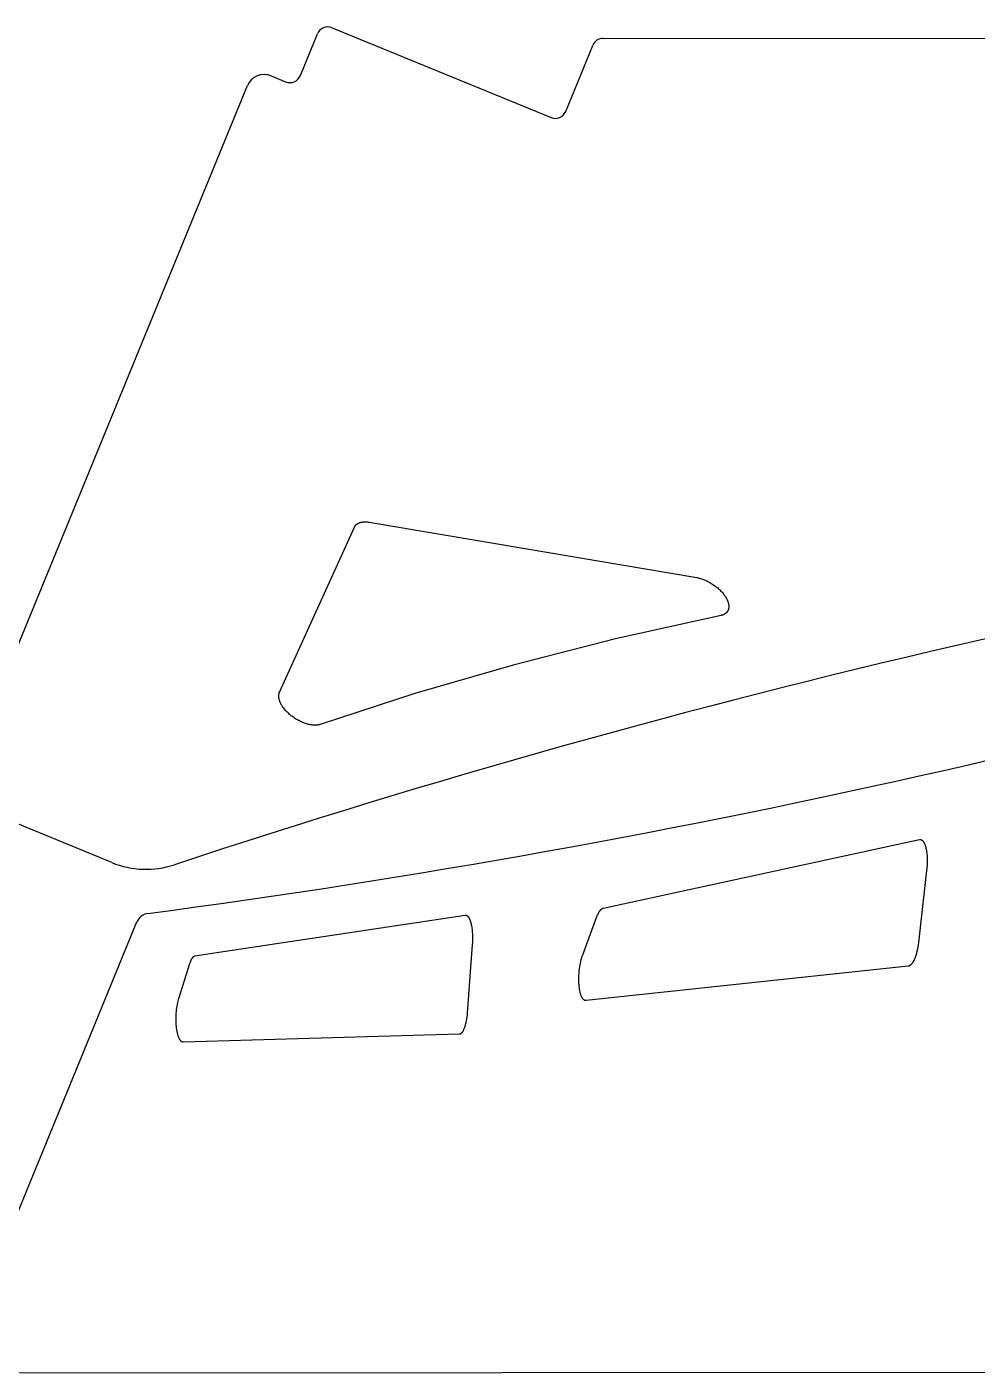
# Model space of a CAD drawing. Extents: x 2510 to 4280, y -392 to 783.
# Drawn here: x 3418 to 3840, y 185 to 783 of the extents above; entities that cross this region are included whole.
import ezdxf

# ---------------------------------------------------------------- set-up
doc = ezdxf.new("R2010")
doc.units = 0
doc.layers.add('DEFAULT', color=7, linetype='CONTINUOUS')

msp = doc.modelspace()

# ---------------------------------------------------------------- linework, layer by layer
at = {"layer": 'DEFAULT'}
for p, q in [((3539.67, 760.96), (3547.25, 779.46)), ((3553.78, 782.19), (3650.92, 742.35)), ((3674.08, 777.46), (4277.1, 777.88)), ((3657.45, 745.08), (3669.46, 774.36)), ((3526.67, 760.88), (3533.14, 758.23)), ((3389.49, 447.5), (3516.23, 756.52)), ((3564.58, 561.71), (3564.66, 561.78)), ((3564.66, 561.78), (3564.74, 561.84)), ((3564.74, 561.84), (3564.82, 561.9)), ((3564.82, 561.9), (3564.9, 561.96)), ((3564.9, 561.96), (3564.99, 562.02)), ((3564.99, 562.02), (3565.07, 562.08)), ((3565.07, 562.08), (3565.16, 562.13)), ((3565.16, 562.13), (3565.26, 562.18)), ((3565.26, 562.18), (3565.35, 562.23)), ((3565.35, 562.23), (3565.45, 562.28)), ((3565.45, 562.28), (3565.55, 562.33)), ((3565.55, 562.33), (3565.65, 562.37)), ((3565.65, 562.37), (3565.75, 562.42)), ((3565.75, 562.42), (3565.85, 562.46)), ((3565.85, 562.46), (3565.96, 562.5)), ((3565.96, 562.5), (3566.07, 562.54)), ((3566.07, 562.54), (3566.18, 562.57)), ((3566.18, 562.57), (3566.29, 562.61)), ((3566.29, 562.61), (3566.4, 562.64)), ((3566.4, 562.64), (3566.52, 562.67)), ((3566.52, 562.67), (3566.64, 562.7)), ((3566.64, 562.7), (3566.76, 562.72)), ((3566.76, 562.72), (3566.88, 562.75)), ((3566.88, 562.75), (3567, 562.77)), ((3567, 562.77), (3567.25, 562.81)), ((3567.25, 562.81), (3567.5, 562.84)), ((3567.5, 562.84), (3567.76, 562.86)), ((3567.76, 562.86), (3568.02, 562.87)), ((3568.02, 562.87), (3568.29, 562.88)), ((3568.29, 562.88), (3568.56, 562.88)), ((3568.56, 562.88), (3568.84, 562.87)), ((3568.84, 562.87), (3569.12, 562.85)), ((3569.12, 562.85), (3569.4, 562.83)), ((3569.4, 562.83), (3569.68, 562.8)), ((3569.68, 562.8), (3569.97, 562.76)), ((3569.97, 562.76), (3570.25, 562.71)), ((3570.25, 562.71), (3715.67, 538.08)), ((3530.42, 487.26), (3563.66, 560.49)), ((3563.66, 560.49), (3563.7, 560.58)), ((3563.7, 560.58), (3563.74, 560.66)), ((3563.74, 560.66), (3563.79, 560.75)), ((3563.79, 560.75), (3563.83, 560.83)), ((3563.83, 560.83), (3563.88, 560.91)), ((3563.88, 560.91), (3563.94, 560.99)), ((3563.94, 560.99), (3563.99, 561.07)), ((3563.99, 561.07), (3564.05, 561.14)), ((3564.05, 561.14), (3564.1, 561.22)), ((3564.1, 561.22), (3564.17, 561.3)), ((3564.17, 561.3), (3564.23, 561.37)), ((3564.23, 561.37), (3564.29, 561.44)), ((3564.29, 561.44), (3564.36, 561.51)), ((3564.36, 561.51), (3564.43, 561.58)), ((3564.43, 561.58), (3564.5, 561.65)), ((3564.5, 561.65), (3564.58, 561.71)), ((3715.67, 538.08), (3716.07, 538)), ((3716.07, 538), (3716.48, 537.91)), ((3716.48, 537.91), (3716.9, 537.81)), ((3716.9, 537.81), (3717.33, 537.69)), ((3717.33, 537.69), (3717.77, 537.56)), ((3717.77, 537.56), (3718.21, 537.41)), ((3718.21, 537.41), (3718.66, 537.24)), ((3718.66, 537.24), (3719.12, 537.06)), ((3719.12, 537.06), (3719.58, 536.87)), ((3719.58, 536.87), (3720.04, 536.66)), ((3720.04, 536.66), (3720.5, 536.43)), ((3720.5, 536.43), (3720.97, 536.19)), ((3720.97, 536.19), (3721.43, 535.94)), ((3721.43, 535.94), (3721.89, 535.67)), ((3721.89, 535.67), (3722.34, 535.39)), ((3722.34, 535.39), (3722.79, 535.1)), ((3722.79, 535.1), (3723.23, 534.8)), ((3723.23, 534.8), (3723.67, 534.49)), ((3723.67, 534.49), (3724.09, 534.17)), ((3724.09, 534.17), (3724.5, 533.84)), ((3724.5, 533.84), (3724.91, 533.51)), ((3724.91, 533.51), (3725.29, 533.17)), ((3725.29, 533.17), (3725.67, 532.82)), ((3725.67, 532.82), (3726.03, 532.47)), ((3726.03, 532.47), (3726.37, 532.12)), ((3726.37, 532.12), (3726.7, 531.77)), ((3726.7, 531.77), (3727.01, 531.41)), ((3727.01, 531.41), (3727.31, 531.06)), ((3727.31, 531.06), (3727.59, 530.71)), ((3727.59, 530.71), (3727.85, 530.36)), ((3727.85, 530.36), (3728.09, 530.01)), ((3728.09, 530.01), (3728.31, 529.67)), ((3728.31, 529.67), (3728.53, 529.33)), ((3728.53, 529.33), (3728.72, 528.98)), ((3728.72, 528.98), (3728.91, 528.64)), ((3728.91, 528.64), (3729, 528.46)), ((3729, 528.46), (3729.08, 528.28)), ((3729.08, 528.28), (3729.16, 528.11)), ((3729.16, 528.11), (3729.24, 527.93)), ((3729.24, 527.93), (3729.31, 527.76)), ((3729.31, 527.76), (3729.38, 527.58)), ((3729.38, 527.58), (3729.44, 527.4)), ((3729.44, 527.4), (3729.5, 527.23)), ((3729.5, 527.23), (3729.55, 527.05)), ((3729.55, 527.05), (3729.6, 526.88)), ((3729.6, 526.88), (3729.65, 526.7)), ((3729.65, 526.7), (3729.69, 526.53)), ((3729.69, 526.53), (3729.73, 526.35)), ((3729.73, 526.35), (3729.76, 526.18)), ((3729.76, 526.18), (3729.78, 526.01)), ((3729.78, 526.01), (3729.8, 525.84)), ((3726.39, 521.31), (3679.58, 510.86)), ((3726.54, 521.35), (3726.39, 521.31)), ((3726.69, 521.38), (3726.54, 521.35)), ((3726.84, 521.43), (3726.69, 521.38)), ((3726.99, 521.47), (3726.84, 521.43)), ((3727.14, 521.52), (3726.99, 521.47)), ((3727.28, 521.57), (3727.14, 521.52)), ((3727.42, 521.63), (3727.28, 521.57)), ((3727.56, 521.69), (3727.42, 521.63)), ((3727.7, 521.75), (3727.56, 521.69)), ((3727.83, 521.82), (3727.7, 521.75)), ((3727.96, 521.89), (3727.83, 521.82)), ((3728.08, 521.97), (3727.96, 521.89)), ((3728.15, 522.01), (3728.08, 521.97)), ((3728.21, 522.05), (3728.15, 522.01)), ((3728.27, 522.09), (3728.21, 522.05)), ((3728.33, 522.13), (3728.27, 522.09)), ((3728.38, 522.17), (3728.33, 522.13)), ((3728.44, 522.22), (3728.38, 522.17)), ((3728.5, 522.26), (3728.44, 522.22)), ((3728.55, 522.31), (3728.5, 522.26)), ((3728.61, 522.35), (3728.55, 522.31)), ((3728.66, 522.4), (3728.61, 522.35)), ((3728.71, 522.45), (3728.66, 522.4)), ((3728.76, 522.5), (3728.71, 522.45)), ((3728.81, 522.55), (3728.76, 522.5)), ((3728.86, 522.6), (3728.81, 522.55)), ((3728.91, 522.66), (3728.86, 522.6)), ((3728.96, 522.71), (3728.91, 522.66)), ((3729, 522.76), (3728.96, 522.71)), ((3729.05, 522.82), (3729, 522.76)), ((3729.09, 522.87), (3729.05, 522.82)), ((3729.13, 522.93), (3729.09, 522.87)), ((3729.18, 522.99), (3729.13, 522.93)), ((3729.22, 523.05), (3729.18, 522.99)), ((3729.25, 523.11), (3729.22, 523.05)), ((3729.29, 523.17), (3729.25, 523.11)), ((3729.33, 523.23), (3729.29, 523.17)), ((3729.36, 523.29), (3729.33, 523.23)), ((3729.4, 523.36), (3729.36, 523.29)), ((3729.43, 523.42), (3729.4, 523.36)), ((3729.46, 523.49), (3729.43, 523.42)), ((3729.49, 523.55), (3729.46, 523.49)), ((3729.52, 523.62), (3729.49, 523.55)), ((3729.55, 523.69), (3729.52, 523.62)), ((3729.58, 523.75), (3729.55, 523.69)), ((3729.6, 523.82), (3729.58, 523.75)), ((3729.63, 523.89), (3729.6, 523.82)), ((3729.65, 523.96), (3729.63, 523.89)), ((3729.67, 524.03), (3729.65, 523.96)), ((3729.69, 524.11), (3729.67, 524.03)), ((3729.71, 524.18), (3729.69, 524.11)), ((3729.73, 524.25), (3729.71, 524.18)), ((3729.74, 524.33), (3729.73, 524.25)), ((3729.76, 524.4), (3729.74, 524.33)), ((3729.77, 524.48), (3729.76, 524.4)), ((3729.79, 524.55), (3729.77, 524.48)), ((3729.8, 524.63), (3729.79, 524.55)), ((3729.8, 525.84), (3729.82, 525.68)), ((3729.81, 524.71), (3729.8, 524.63)), ((3729.82, 524.86), (3729.81, 524.78)), ((3729.81, 524.78), (3729.81, 524.71)), ((3729.82, 525.68), (3729.83, 525.51)), ((3729.83, 525.02), (3729.82, 524.86)), ((3729.83, 525.51), (3729.84, 525.34)), ((3729.84, 525.18), (3729.83, 525.02)), ((3729.84, 525.34), (3729.84, 525.18)), ((3679.58, 510.86), (3634.19, 499.28)), ((3634.19, 499.28), (3590.42, 486.61)), ((3530.07, 485.67), (3530.08, 485.82)), ((3530.07, 485.52), (3530.07, 485.67)), ((3530.07, 485.37), (3530.07, 485.52)), ((3530.08, 485.21), (3530.07, 485.37)), ((3530.08, 485.82), (3530.09, 485.96)), ((3530.09, 485.05), (3530.08, 485.21)), ((3530.09, 485.96), (3530.1, 486.11)), ((3530.11, 484.89), (3530.09, 485.05)), ((3530.1, 486.11), (3530.12, 486.25)), ((3530.13, 484.73), (3530.11, 484.89)), ((3530.12, 486.25), (3530.14, 486.38)), ((3530.16, 484.57), (3530.13, 484.73)), ((3530.14, 486.38), (3530.17, 486.52)), ((3530.19, 484.4), (3530.16, 484.57)), ((3530.17, 486.52), (3530.2, 486.65)), ((3530.22, 484.23), (3530.19, 484.4)), ((3530.2, 486.65), (3530.24, 486.78)), ((3530.27, 484.06), (3530.22, 484.23)), ((3530.24, 486.78), (3530.28, 486.9)), ((3530.31, 483.89), (3530.27, 484.06)), ((3530.28, 486.9), (3530.32, 487.02)), ((3530.32, 487.02), (3530.34, 487.08)), ((3530.34, 487.08), (3530.37, 487.14)), ((3530.37, 487.14), (3530.39, 487.2)), ((3530.39, 487.2), (3530.42, 487.26)), ((3590.42, 486.61), (3548.46, 472.92)), ((3530.36, 483.72), (3530.31, 483.89)), ((3530.42, 483.54), (3530.36, 483.72)), ((3530.48, 483.36), (3530.42, 483.54)), ((3530.54, 483.19), (3530.48, 483.36)), ((3530.61, 483.01), (3530.54, 483.19)), ((3530.69, 482.83), (3530.61, 483.01)), ((3530.77, 482.64), (3530.69, 482.83)), ((3530.85, 482.46), (3530.77, 482.64)), ((3530.94, 482.28), (3530.85, 482.46)), ((3531.03, 482.1), (3530.94, 482.28)), ((3531.13, 481.91), (3531.03, 482.1)), ((3531.34, 481.54), (3531.13, 481.91)), ((3531.56, 481.18), (3531.34, 481.54)), ((3531.8, 480.81), (3531.56, 481.18)), ((3532.06, 480.44), (3531.8, 480.81)), ((3532.33, 480.08), (3532.06, 480.44)), ((3532.62, 479.72), (3532.33, 480.08)), ((3532.91, 479.37), (3532.62, 479.72)), ((3533.22, 479.02), (3532.91, 479.37)), ((3533.54, 478.68), (3533.22, 479.02)), ((3533.87, 478.34), (3533.54, 478.68)), ((3534.2, 478.02), (3533.87, 478.34)), ((3534.55, 477.7), (3534.2, 478.02)), ((3534.9, 477.39), (3534.55, 477.7)), ((3535.25, 477.09), (3534.9, 477.39)), ((3535.61, 476.8), (3535.25, 477.09)), ((3535.97, 476.51), (3535.61, 476.8)), ((3536.35, 476.23), (3535.97, 476.51)), ((3536.74, 475.96), (3536.35, 476.23)), ((3537.13, 475.69), (3536.74, 475.96)), ((3537.54, 475.42), (3537.13, 475.69)), ((3537.96, 475.16), (3537.54, 475.42)), ((3538.39, 474.91), (3537.96, 475.16)), ((3538.82, 474.67), (3538.39, 474.91)), ((3539.26, 474.44), (3538.82, 474.67)), ((3539.7, 474.22), (3539.26, 474.44)), ((3540.15, 474.01), (3539.7, 474.22)), ((3540.61, 473.81), (3540.15, 474.01)), ((3541.06, 473.63), (3540.61, 473.81)), ((3541.51, 473.46), (3541.06, 473.63)), ((3541.97, 473.3), (3541.51, 473.46)), ((3542.42, 473.16), (3541.97, 473.3)), ((3542.87, 473.03), (3542.42, 473.16)), ((3543.31, 472.91), (3542.87, 473.03)), ((3543.75, 472.82), (3543.31, 472.91)), ((3544.18, 472.73), (3543.75, 472.82)), ((3544.6, 472.67), (3544.18, 472.73)), ((3545.02, 472.62), (3544.6, 472.67)), ((3545.22, 472.6), (3545.02, 472.62)), ((3545.42, 472.58), (3545.22, 472.6)), ((3545.62, 472.57), (3545.42, 472.58)), ((3545.81, 472.56), (3545.62, 472.57)), ((3546, 472.56), (3545.81, 472.56)), ((3546.19, 472.56), (3546, 472.56)), ((3546.38, 472.56), (3546.19, 472.56)), ((3546.56, 472.57), (3546.38, 472.56)), ((3546.74, 472.58), (3546.56, 472.57)), ((3546.91, 472.59), (3546.74, 472.58)), ((3547.08, 472.61), (3546.91, 472.59)), ((3547.25, 472.63), (3547.08, 472.61)), ((3547.42, 472.66), (3547.25, 472.63)), ((3547.58, 472.68), (3547.42, 472.66)), ((3547.73, 472.72), (3547.58, 472.68)), ((3547.89, 472.75), (3547.73, 472.72)), ((3548.04, 472.79), (3547.89, 472.75)), ((3548.18, 472.83), (3548.04, 472.79)), ((3548.33, 472.87), (3548.18, 472.83)), ((3548.46, 472.92), (3548.33, 472.87)), ((3455.99, 411.58), (3393.86, 437.06)), ((3682.96, 393.28), (3814.49, 421.79)), ((3814.49, 421.79), (3814.51, 421.8)), ((3814.51, 421.8), (3814.54, 421.8)), ((3814.54, 421.8), (3814.57, 421.81)), ((3814.57, 421.81), (3814.59, 421.81)), ((3814.59, 421.81), (3814.62, 421.81)), ((3814.62, 421.81), (3814.65, 421.82)), ((3814.65, 421.82), (3814.67, 421.82)), ((3814.67, 421.82), (3814.7, 421.82)), ((3814.7, 421.82), (3814.72, 421.82)), ((3814.72, 421.82), (3814.75, 421.82)), ((3814.75, 421.82), (3814.78, 421.82)), ((3814.78, 421.82), (3814.8, 421.82)), ((3814.8, 421.82), (3814.83, 421.82)), ((3814.83, 421.82), (3814.86, 421.82)), ((3814.86, 421.82), (3814.88, 421.82)), ((3814.88, 421.82), (3814.91, 421.81)), ((3814.91, 421.81), (3814.94, 421.81)), ((3814.94, 421.81), (3814.96, 421.81)), ((3814.96, 421.81), (3814.99, 421.8)), ((3814.99, 421.8), (3815.02, 421.8)), ((3815.02, 421.8), (3815.04, 421.79)), ((3815.04, 421.79), (3815.07, 421.78)), ((3815.07, 421.78), (3815.1, 421.78)), ((3815.1, 421.78), (3815.12, 421.77)), ((3815.12, 421.77), (3815.15, 421.76)), ((3815.15, 421.76), (3815.17, 421.75)), ((3815.17, 421.75), (3815.2, 421.74)), ((3815.2, 421.74), (3815.23, 421.73)), ((3815.23, 421.73), (3815.25, 421.72)), ((3815.25, 421.72), (3815.28, 421.71)), ((3815.28, 421.71), (3815.31, 421.7)), ((3815.31, 421.7), (3815.33, 421.69)), ((3815.33, 421.69), (3815.36, 421.68)), ((3815.36, 421.68), (3815.38, 421.66)), ((3815.38, 421.66), (3815.41, 421.65)), ((3815.41, 421.65), (3815.44, 421.63)), ((3815.44, 421.63), (3815.46, 421.62)), ((3815.46, 421.62), (3815.49, 421.6)), ((3815.49, 421.6), (3815.54, 421.57)), ((3815.54, 421.57), (3815.59, 421.54)), ((3815.59, 421.54), (3815.64, 421.5)), ((3815.64, 421.5), (3815.69, 421.46)), ((3815.69, 421.46), (3815.74, 421.41)), ((3815.74, 421.41), (3815.79, 421.37)), ((3815.79, 421.37), (3815.84, 421.32)), ((3815.84, 421.32), (3815.89, 421.27)), ((3815.89, 421.27), (3815.94, 421.22)), ((3815.94, 421.22), (3815.99, 421.17)), ((3815.99, 421.17), (3816.03, 421.11)), ((3816.03, 421.11), (3816.08, 421.05)), ((3816.08, 421.05), (3816.13, 420.99)), ((3816.13, 420.99), (3816.17, 420.93)), ((3816.17, 420.93), (3816.22, 420.86)), ((3816.22, 420.86), (3816.27, 420.79)), ((3816.27, 420.79), (3816.31, 420.72)), ((3816.31, 420.72), (3816.36, 420.65)), ((3816.36, 420.65), (3816.4, 420.58)), ((3816.4, 420.58), (3816.49, 420.42)), ((3816.49, 420.42), (3816.57, 420.26)), ((3816.57, 420.26), (3816.65, 420.09)), ((3816.65, 420.09), (3816.73, 419.91)), ((3816.73, 419.91), (3816.81, 419.73)), ((3816.81, 419.73), (3816.89, 419.53)), ((3816.89, 419.53), (3816.96, 419.33)), ((3816.96, 419.33), (3817.03, 419.13)), ((3817.03, 419.13), (3817.1, 418.91)), ((3817.1, 418.91), (3817.16, 418.7)), ((3817.16, 418.7), (3817.22, 418.47)), ((3817.22, 418.47), (3817.34, 418.01)), ((3817.34, 418.01), (3817.44, 417.52)), ((3817.44, 417.52), (3817.54, 417.01)), ((3817.54, 417.01), (3817.63, 416.46)), ((3817.63, 416.46), (3817.7, 415.89)), ((3817.7, 415.89), (3817.77, 415.3)), ((3817.77, 415.3), (3817.82, 414.69)), ((3817.82, 414.69), (3817.86, 414.07)), ((3817.86, 414.07), (3817.88, 413.42)), ((3817.88, 413.42), (3817.9, 412.77)), ((3817.9, 412.77), (3817.9, 412.1)), ((3817.66, 408.12), (3813.99, 376.06)), ((3817.73, 408.77), (3817.66, 408.12)), ((3817.79, 409.43), (3817.73, 408.77)), ((3817.83, 410.1), (3817.79, 409.43)), ((3817.87, 410.77), (3817.83, 410.1)), ((3817.89, 411.44), (3817.87, 410.77)), ((3817.9, 412.1), (3817.89, 411.44)), ((3471.89, 388.97), (3482.19, 390.36)), ((3671.62, 388.35), (3671.79, 388.71)), ((3671.79, 388.71), (3671.95, 389.06)), ((3671.95, 389.06), (3672.04, 389.22)), ((3672.04, 389.22), (3672.13, 389.38)), ((3672.13, 389.38), (3672.22, 389.54)), ((3672.22, 389.54), (3672.3, 389.69)), ((3672.3, 389.69), (3672.39, 389.83)), ((3672.39, 389.83), (3672.49, 389.97)), ((3672.49, 389.97), (3672.58, 390.1)), ((3672.58, 390.1), (3672.67, 390.22)), ((3672.67, 390.22), (3672.76, 390.34)), ((3672.76, 390.34), (3672.85, 390.46)), ((3672.85, 390.46), (3672.95, 390.56)), ((3672.95, 390.56), (3673.04, 390.67)), ((3673.04, 390.67), (3673.09, 390.71)), ((3673.09, 390.71), (3673.13, 390.76)), ((3673.13, 390.76), (3673.18, 390.8)), ((3673.18, 390.8), (3673.23, 390.85)), ((3673.23, 390.85), (3673.27, 390.89)), ((3673.27, 390.89), (3673.32, 390.93)), ((3673.32, 390.93), (3673.37, 390.97)), ((3673.37, 390.97), (3673.41, 391)), ((3673.41, 391), (3673.46, 391.04)), ((3673.46, 391.04), (3673.51, 391.07)), ((3673.51, 391.07), (3673.55, 391.1)), ((3673.55, 391.1), (3673.6, 391.13)), ((3673.6, 391.13), (3673.65, 391.16)), ((3673.65, 391.16), (3673.69, 391.19)), ((3673.69, 391.19), (3673.74, 391.21)), ((3673.74, 391.21), (3673.79, 391.24)), ((3673.79, 391.24), (3673.83, 391.26)), ((3673.83, 391.26), (3673.88, 391.28)), ((3673.88, 391.28), (3673.92, 391.3)), ((3673.92, 391.3), (3673.97, 391.32)), ((3673.97, 391.32), (3674.01, 391.33)), ((3674.01, 391.33), (3674.06, 391.35)), ((3674.06, 391.35), (3674.11, 391.36)), ((3674.11, 391.36), (3674.15, 391.37)), ((3674.15, 391.37), (3682.96, 393.28)), ((3386.68, 189.1), (3467.15, 385.3)), ((3500.54, 371.36), (3612.88, 388.24)), ((3612.88, 388.24), (3612.9, 388.24)), ((3612.9, 388.24), (3612.92, 388.25)), ((3612.92, 388.25), (3612.94, 388.25)), ((3612.94, 388.25), (3612.97, 388.25)), ((3612.97, 388.25), (3612.99, 388.25)), ((3612.99, 388.25), (3613.01, 388.25)), ((3613.01, 388.25), (3613.04, 388.25)), ((3613.04, 388.25), (3613.06, 388.25)), ((3613.06, 388.25), (3613.08, 388.25)), ((3613.08, 388.25), (3613.1, 388.25)), ((3613.1, 388.25), (3613.13, 388.25)), ((3613.13, 388.25), (3613.15, 388.24)), ((3613.15, 388.24), (3613.17, 388.24)), ((3613.17, 388.24), (3613.2, 388.24)), ((3613.2, 388.24), (3613.22, 388.23)), ((3613.22, 388.23), (3613.24, 388.23)), ((3613.24, 388.23), (3613.26, 388.22)), ((3613.26, 388.22), (3613.29, 388.22)), ((3613.29, 388.22), (3613.31, 388.21)), ((3613.31, 388.21), (3613.33, 388.2)), ((3613.33, 388.2), (3613.36, 388.2)), ((3613.36, 388.2), (3613.38, 388.19)), ((3613.38, 388.19), (3613.4, 388.18)), ((3613.4, 388.18), (3613.42, 388.17)), ((3613.42, 388.17), (3613.45, 388.16)), ((3613.45, 388.16), (3613.47, 388.15)), ((3613.47, 388.15), (3613.49, 388.14)), ((3613.49, 388.14), (3613.52, 388.13)), ((3613.52, 388.13), (3613.54, 388.12)), ((3613.54, 388.12), (3613.56, 388.1)), ((3613.56, 388.1), (3613.58, 388.09)), ((3613.58, 388.09), (3613.61, 388.08)), ((3613.61, 388.08), (3613.63, 388.06)), ((3613.63, 388.06), (3613.65, 388.05)), ((3613.65, 388.05), (3613.7, 388.02)), ((3613.7, 388.02), (3613.74, 387.98)), ((3613.74, 387.98), (3613.79, 387.95)), ((3613.79, 387.95), (3613.83, 387.91)), ((3613.83, 387.91), (3613.88, 387.87)), ((3613.88, 387.87), (3613.92, 387.83)), ((3613.92, 387.83), (3613.97, 387.79)), ((3613.97, 387.79), (3614.01, 387.74)), ((3614.01, 387.74), (3614.05, 387.69)), ((3614.05, 387.69), (3614.1, 387.64)), ((3614.1, 387.64), (3614.14, 387.59)), ((3614.14, 387.59), (3614.18, 387.53)), ((3614.18, 387.53), (3614.23, 387.47)), ((3614.23, 387.47), (3614.27, 387.42)), ((3614.27, 387.42), (3614.31, 387.35)), ((3614.31, 387.35), (3614.35, 387.29)), ((3614.35, 387.29), (3614.39, 387.22)), ((3614.39, 387.22), (3614.48, 387.09)), ((3614.48, 387.09), (3614.56, 386.94)), ((3614.56, 386.94), (3614.64, 386.79)), ((3614.64, 386.79), (3614.71, 386.63)), ((3614.71, 386.63), (3614.79, 386.46)), ((3614.79, 386.46), (3614.86, 386.28)), ((3614.86, 386.28), (3614.93, 386.1)), ((3614.93, 386.1), (3615, 385.91)), ((3615, 385.91), (3615.07, 385.72)), ((3615.07, 385.72), (3615.14, 385.52)), ((3615.14, 385.52), (3615.2, 385.31)), ((3615.2, 385.31), (3615.32, 384.88)), ((3615.32, 384.88), (3615.44, 384.43)), ((3615.44, 384.43), (3615.54, 383.96)), ((3615.54, 383.96), (3615.64, 383.47)), ((3615.64, 383.47), (3615.73, 382.94)), ((3615.73, 382.94), (3615.81, 382.4)), ((3664.99, 370.67), (3671.31, 387.58)), ((3671.31, 387.58), (3671.46, 387.97)), ((3671.46, 387.97), (3671.62, 388.35)), ((3615.81, 382.4), (3615.88, 381.84)), ((3615.88, 381.84), (3615.94, 381.25)), ((3615.94, 381.25), (3615.99, 380.65)), ((3615.99, 380.65), (3616.03, 380.04)), ((3616.03, 380.04), (3616.06, 379.42)), ((3616.06, 379.42), (3616.08, 378.79)), ((3616.09, 377.52), (3616.06, 376.26)), ((3616.08, 378.79), (3616.09, 377.52)), ((3493.02, 370.22), (3500.54, 371.36)), ((3615.99, 375.03), (3613.73, 344.92)), ((3616.06, 376.26), (3615.99, 375.03)), ((3664.88, 370.36), (3664.99, 370.67)), ((3812.95, 370.77), (3812.81, 370.33)), ((3813.08, 371.23), (3812.95, 370.77)), ((3813.2, 371.69), (3813.08, 371.23)), ((3813.31, 372.16), (3813.2, 371.69)), ((3813.53, 373.12), (3813.31, 372.16)), ((3813.71, 374.1), (3813.53, 373.12)), ((3813.86, 375.08), (3813.71, 374.1)), ((3813.99, 376.06), (3813.86, 375.08)), ((3485.72, 351.31), (3490.68, 366.85)), ((3490.68, 366.85), (3490.8, 367.21)), ((3490.8, 367.21), (3490.93, 367.56)), ((3490.93, 367.56), (3491.06, 367.89)), ((3491.06, 367.89), (3491.19, 368.2)), ((3491.19, 368.2), (3491.26, 368.35)), ((3491.26, 368.35), (3491.33, 368.5)), ((3491.33, 368.5), (3491.4, 368.64)), ((3491.4, 368.64), (3491.48, 368.77)), ((3491.48, 368.77), (3491.55, 368.9)), ((3491.55, 368.9), (3491.62, 369.02)), ((3491.62, 369.02), (3491.7, 369.14)), ((3491.7, 369.14), (3491.77, 369.25)), ((3491.77, 369.25), (3491.85, 369.36)), ((3491.85, 369.36), (3491.93, 369.46)), ((3491.93, 369.46), (3492, 369.56)), ((3492, 369.56), (3492.04, 369.6)), ((3492.04, 369.6), (3492.08, 369.64)), ((3492.08, 369.64), (3492.12, 369.69)), ((3492.12, 369.69), (3492.16, 369.73)), ((3492.16, 369.73), (3492.2, 369.77)), ((3492.2, 369.77), (3492.24, 369.8)), ((3492.24, 369.8), (3492.27, 369.84)), ((3492.27, 369.84), (3492.31, 369.87)), ((3492.31, 369.87), (3492.35, 369.91)), ((3492.35, 369.91), (3492.39, 369.94)), ((3492.39, 369.94), (3492.43, 369.97)), ((3492.43, 369.97), (3492.47, 369.99)), ((3492.47, 369.99), (3492.51, 370.02)), ((3492.51, 370.02), (3492.55, 370.05)), ((3492.55, 370.05), (3492.59, 370.07)), ((3492.59, 370.07), (3492.63, 370.09)), ((3492.63, 370.09), (3492.67, 370.11)), ((3492.67, 370.11), (3492.71, 370.13)), ((3492.71, 370.13), (3492.74, 370.15)), ((3492.74, 370.15), (3492.78, 370.16)), ((3492.78, 370.16), (3492.82, 370.18)), ((3492.82, 370.18), (3492.84, 370.18)), ((3492.84, 370.18), (3492.86, 370.19)), ((3492.86, 370.19), (3492.88, 370.19)), ((3492.88, 370.19), (3492.9, 370.2)), ((3492.9, 370.2), (3492.92, 370.21)), ((3492.92, 370.21), (3492.94, 370.21)), ((3492.94, 370.21), (3492.96, 370.21)), ((3492.96, 370.21), (3492.98, 370.22)), ((3492.98, 370.22), (3493, 370.22)), ((3493, 370.22), (3493.02, 370.22)), ((3663.54, 364.37), (3663.67, 365.27)), ((3663.67, 365.27), (3663.81, 366.15)), ((3663.81, 366.15), (3663.97, 367)), ((3663.97, 367), (3664.15, 367.82)), ((3664.15, 367.82), (3664.34, 368.6)), ((3664.34, 368.6), (3664.55, 369.34)), ((3664.55, 369.34), (3664.77, 370.03)), ((3664.77, 370.03), (3664.88, 370.36)), ((3809.51, 365.59), (3666.53, 350.33)), ((3809.55, 365.6), (3809.51, 365.59)), ((3809.59, 365.6), (3809.55, 365.6)), ((3809.63, 365.61), (3809.59, 365.6)), ((3809.67, 365.62), (3809.63, 365.61)), ((3809.71, 365.63), (3809.67, 365.62)), ((3809.75, 365.64), (3809.71, 365.63)), ((3809.79, 365.65), (3809.75, 365.64)), ((3809.83, 365.67), (3809.79, 365.65)), ((3809.87, 365.68), (3809.83, 365.67)), ((3809.92, 365.7), (3809.87, 365.68)), ((3809.96, 365.72), (3809.92, 365.7)), ((3810, 365.73), (3809.96, 365.72)), ((3810.04, 365.76), (3810, 365.73)), ((3810.08, 365.78), (3810.04, 365.76)), ((3810.12, 365.8), (3810.08, 365.78)), ((3810.17, 365.83), (3810.12, 365.8)), ((3810.21, 365.85), (3810.17, 365.83)), ((3810.25, 365.88), (3810.21, 365.85)), ((3810.3, 365.91), (3810.25, 365.88)), ((3810.34, 365.94), (3810.3, 365.91)), ((3810.38, 365.97), (3810.34, 365.94)), ((3810.42, 366), (3810.38, 365.97)), ((3810.47, 366.04), (3810.42, 366)), ((3810.51, 366.08), (3810.47, 366.04)), ((3810.55, 366.11), (3810.51, 366.08)), ((3810.6, 366.15), (3810.55, 366.11)), ((3810.68, 366.24), (3810.6, 366.15)), ((3810.77, 366.32), (3810.68, 366.24)), ((3810.86, 366.42), (3810.77, 366.32)), ((3810.95, 366.52), (3810.86, 366.42)), ((3811.03, 366.63), (3810.95, 366.52)), ((3811.12, 366.74), (3811.03, 366.63)), ((3811.21, 366.86), (3811.12, 366.74)), ((3811.29, 366.98), (3811.21, 366.86)), ((3811.38, 367.11), (3811.29, 366.98)), ((3811.47, 367.25), (3811.38, 367.11)), ((3811.55, 367.39), (3811.47, 367.25)), ((3811.64, 367.54), (3811.55, 367.39)), ((3811.72, 367.69), (3811.64, 367.54)), ((3811.89, 368.01), (3811.72, 367.69)), ((3812.05, 368.35), (3811.89, 368.01)), ((3812.21, 368.71), (3812.05, 368.35)), ((3812.37, 369.09), (3812.21, 368.71)), ((3812.52, 369.49), (3812.37, 369.09)), ((3812.67, 369.9), (3812.52, 369.49)), ((3812.81, 370.33), (3812.67, 369.9)), ((3663.26, 359.86), (3663.27, 360.74)), ((3663.27, 359.01), (3663.26, 359.86)), ((3663.27, 360.74), (3663.31, 361.64)), ((3663.3, 358.19), (3663.27, 359.01)), ((3663.31, 361.64), (3663.36, 362.55)), ((3663.36, 362.55), (3663.44, 363.46)), ((3663.44, 363.46), (3663.54, 364.37)), ((3663.35, 357.41), (3663.3, 358.19)), ((3663.41, 356.65), (3663.35, 357.41)), ((3663.5, 355.9), (3663.41, 356.65)), ((3663.61, 355.18), (3663.5, 355.9)), ((3663.68, 354.83), (3663.61, 355.18)), ((3663.74, 354.49), (3663.68, 354.83)), ((3663.82, 354.15), (3663.74, 354.49)), ((3663.9, 353.83), (3663.82, 354.15)), ((3663.98, 353.51), (3663.9, 353.83)), ((3664.07, 353.21), (3663.98, 353.51)), ((3664.16, 352.92), (3664.07, 353.21)), ((3664.26, 352.64), (3664.16, 352.92)), ((3664.36, 352.38), (3664.26, 352.64)), ((3484.73, 346.29), (3484.83, 347.11)), ((3484.83, 347.11), (3484.94, 347.91)), ((3484.94, 347.91), (3485.07, 348.67)), ((3485.07, 348.67), (3485.22, 349.4)), ((3485.22, 349.4), (3485.38, 350.08)), ((3485.38, 350.08), (3485.54, 350.72)), ((3485.54, 350.72), (3485.63, 351.02)), ((3485.63, 351.02), (3485.72, 351.31)), ((3664.41, 352.26), (3664.36, 352.38)), ((3664.47, 352.13), (3664.41, 352.26)), ((3664.52, 352.01), (3664.47, 352.13)), ((3664.58, 351.9), (3664.52, 352.01)), ((3664.64, 351.79), (3664.58, 351.9)), ((3664.69, 351.68), (3664.64, 351.79)), ((3664.75, 351.58), (3664.69, 351.68)), ((3664.81, 351.48), (3664.75, 351.58)), ((3664.87, 351.38), (3664.81, 351.48)), ((3664.93, 351.29), (3664.87, 351.38)), ((3664.99, 351.2), (3664.93, 351.29)), ((3665.06, 351.12), (3664.99, 351.2)), ((3665.12, 351.04), (3665.06, 351.12)), ((3665.18, 350.96), (3665.12, 351.04)), ((3665.25, 350.89), (3665.18, 350.96)), ((3665.28, 350.86), (3665.25, 350.89)), ((3665.31, 350.83), (3665.28, 350.86)), ((3665.35, 350.79), (3665.31, 350.83)), ((3665.38, 350.76), (3665.35, 350.79)), ((3665.41, 350.73), (3665.38, 350.76)), ((3665.44, 350.71), (3665.41, 350.73)), ((3665.48, 350.68), (3665.44, 350.71)), ((3665.51, 350.65), (3665.48, 350.68)), ((3665.54, 350.63), (3665.51, 350.65)), ((3665.58, 350.6), (3665.54, 350.63)), ((3665.61, 350.58), (3665.58, 350.6)), ((3665.64, 350.56), (3665.61, 350.58)), ((3665.68, 350.53), (3665.64, 350.56)), ((3665.71, 350.51), (3665.68, 350.53)), ((3665.75, 350.49), (3665.71, 350.51)), ((3665.78, 350.48), (3665.75, 350.49)), ((3665.81, 350.46), (3665.78, 350.48)), ((3665.85, 350.44), (3665.81, 350.46)), ((3665.88, 350.43), (3665.85, 350.44)), ((3665.92, 350.41), (3665.88, 350.43)), ((3665.95, 350.4), (3665.92, 350.41)), ((3665.98, 350.39), (3665.95, 350.4)), ((3666.02, 350.38), (3665.98, 350.39)), ((3666.05, 350.37), (3666.02, 350.38)), ((3666.09, 350.36), (3666.05, 350.37)), ((3666.12, 350.35), (3666.09, 350.36)), ((3666.16, 350.34), (3666.12, 350.35)), ((3666.19, 350.34), (3666.16, 350.34)), ((3666.22, 350.33), (3666.19, 350.34)), ((3666.26, 350.33), (3666.22, 350.33)), ((3666.29, 350.32), (3666.26, 350.33)), ((3666.33, 350.32), (3666.29, 350.32)), ((3666.36, 350.32), (3666.33, 350.32)), ((3666.4, 350.32), (3666.36, 350.32)), ((3666.43, 350.32), (3666.4, 350.32)), ((3666.46, 350.32), (3666.43, 350.32)), ((3666.5, 350.32), (3666.46, 350.32)), ((3666.53, 350.33), (3666.5, 350.32)), ((3484.52, 342.88), (3484.54, 343.73)), ((3484.52, 342.03), (3484.52, 342.88)), ((3484.53, 341.2), (3484.52, 342.03)), ((3484.56, 340.39), (3484.53, 341.2)), ((3484.54, 343.73), (3484.59, 344.59)), ((3484.59, 344.59), (3484.65, 345.45)), ((3484.65, 345.45), (3484.73, 346.29)), ((3613.26, 341.28), (3613.08, 340.41)), ((3613.41, 342.17), (3613.26, 341.28)), ((3613.54, 343.09), (3613.41, 342.17)), ((3613.65, 344.01), (3613.54, 343.09)), ((3613.73, 344.92), (3613.65, 344.01)), ((3484.61, 339.61), (3484.56, 340.39)), ((3484.67, 338.86), (3484.61, 339.61)), ((3484.75, 338.14), (3484.67, 338.86)), ((3484.85, 337.42), (3484.75, 338.14)), ((3484.97, 336.73), (3484.85, 337.42)), ((3485.1, 336.06), (3484.97, 336.73)), ((3485.17, 335.74), (3485.1, 336.06)), ((3485.25, 335.42), (3485.17, 335.74)), ((3485.33, 335.12), (3485.25, 335.42)), ((3485.41, 334.83), (3485.33, 335.12)), ((3485.5, 334.54), (3485.41, 334.83)), ((3610.17, 335.34), (3487.61, 331.9)), ((3610.2, 335.34), (3610.17, 335.34)), ((3610.24, 335.34), (3610.2, 335.34)), ((3610.27, 335.35), (3610.24, 335.34)), ((3610.31, 335.35), (3610.27, 335.35)), ((3610.34, 335.36), (3610.31, 335.35)), ((3610.37, 335.37), (3610.34, 335.36)), ((3610.41, 335.38), (3610.37, 335.37)), ((3610.44, 335.39), (3610.41, 335.38)), ((3610.48, 335.4), (3610.44, 335.39)), ((3610.52, 335.41), (3610.48, 335.4)), ((3610.55, 335.42), (3610.52, 335.41)), ((3610.59, 335.44), (3610.55, 335.42)), ((3610.62, 335.46), (3610.59, 335.44)), ((3610.66, 335.47), (3610.62, 335.46)), ((3610.69, 335.49), (3610.66, 335.47)), ((3610.73, 335.51), (3610.69, 335.49)), ((3610.76, 335.53), (3610.73, 335.51)), ((3610.8, 335.56), (3610.76, 335.53)), ((3610.84, 335.58), (3610.8, 335.56)), ((3610.87, 335.61), (3610.84, 335.58)), ((3610.91, 335.63), (3610.87, 335.61)), ((3610.94, 335.66), (3610.91, 335.63)), ((3610.98, 335.69), (3610.94, 335.66)), ((3611.02, 335.72), (3610.98, 335.69)), ((3611.05, 335.76), (3611.02, 335.72)), ((3611.09, 335.79), (3611.05, 335.76)), ((3611.13, 335.82), (3611.09, 335.79)), ((3611.16, 335.86), (3611.13, 335.82)), ((3611.2, 335.9), (3611.16, 335.86)), ((3611.23, 335.94), (3611.2, 335.9)), ((3611.31, 336.02), (3611.23, 335.94)), ((3611.38, 336.11), (3611.31, 336.02)), ((3611.45, 336.21), (3611.38, 336.11)), ((3611.52, 336.31), (3611.45, 336.21)), ((3611.59, 336.41), (3611.52, 336.31)), ((3611.67, 336.52), (3611.59, 336.41)), ((3611.74, 336.64), (3611.67, 336.52)), ((3611.81, 336.76), (3611.74, 336.64)), ((3611.88, 336.89), (3611.81, 336.76)), ((3611.95, 337.02), (3611.88, 336.89)), ((3612.01, 337.16), (3611.95, 337.02)), ((3612.08, 337.3), (3612.01, 337.16)), ((3612.15, 337.45), (3612.08, 337.3)), ((3612.28, 337.76), (3612.15, 337.45)), ((3612.41, 338.09), (3612.28, 337.76)), ((3612.53, 338.44), (3612.41, 338.09)), ((3612.65, 338.8), (3612.53, 338.44)), ((3612.77, 339.18), (3612.65, 338.8)), ((3612.88, 339.58), (3612.77, 339.18)), ((3612.98, 339.99), (3612.88, 339.58)), ((3613.08, 340.41), (3612.98, 339.99)), ((3485.59, 334.27), (3485.5, 334.54)), ((3485.69, 334.02), (3485.59, 334.27)), ((3485.79, 333.77), (3485.69, 334.02)), ((3485.89, 333.54), (3485.79, 333.77)), ((3485.94, 333.43), (3485.89, 333.54)), ((3485.99, 333.33), (3485.94, 333.43)), ((3486.05, 333.22), (3485.99, 333.33)), ((3486.1, 333.12), (3486.05, 333.22)), ((3486.15, 333.03), (3486.1, 333.12)), ((3486.21, 332.94), (3486.15, 333.03)), ((3486.27, 332.85), (3486.21, 332.94)), ((3486.32, 332.77), (3486.27, 332.85)), ((3486.38, 332.69), (3486.32, 332.77)), ((3486.43, 332.61), (3486.38, 332.69)), ((3486.49, 332.54), (3486.43, 332.61)), ((3486.55, 332.47), (3486.49, 332.54)), ((3486.61, 332.41), (3486.55, 332.47)), ((3486.64, 332.37), (3486.61, 332.41)), ((3486.67, 332.34), (3486.64, 332.37)), ((3486.69, 332.32), (3486.67, 332.34)), ((3486.72, 332.29), (3486.69, 332.32)), ((3486.75, 332.26), (3486.72, 332.29)), ((3486.78, 332.24), (3486.75, 332.26)), ((3486.81, 332.21), (3486.78, 332.24)), ((3486.84, 332.19), (3486.81, 332.21)), ((3486.87, 332.16), (3486.84, 332.19)), ((3486.9, 332.14), (3486.87, 332.16)), ((3486.93, 332.12), (3486.9, 332.14)), ((3486.96, 332.1), (3486.93, 332.12)), ((3486.99, 332.08), (3486.96, 332.1)), ((3487.02, 332.06), (3486.99, 332.08)), ((3487.05, 332.05), (3487.02, 332.06)), ((3487.08, 332.03), (3487.05, 332.05)), ((3487.11, 332.02), (3487.08, 332.03)), ((3487.14, 332), (3487.11, 332.02)), ((3487.17, 331.99), (3487.14, 332)), ((3487.2, 331.98), (3487.17, 331.99)), ((3487.23, 331.97), (3487.2, 331.98)), ((3487.26, 331.96), (3487.23, 331.97)), ((3487.29, 331.95), (3487.26, 331.96)), ((3487.32, 331.94), (3487.29, 331.95)), ((3487.35, 331.93), (3487.32, 331.94)), ((3487.38, 331.92), (3487.35, 331.93)), ((3487.41, 331.92), (3487.38, 331.92)), ((3487.44, 331.91), (3487.41, 331.92)), ((3487.46, 331.91), (3487.44, 331.91)), ((3487.49, 331.91), (3487.46, 331.91)), ((3487.52, 331.9), (3487.49, 331.91)), ((3487.55, 331.9), (3487.52, 331.9)), ((3487.58, 331.9), (3487.55, 331.9)), ((3487.61, 331.9), (3487.58, 331.9)), ((3992.48, 185.38), (3389.46, 184.96))]:
    msp.add_line(p, q, dxfattribs=at)
for centre, radius, start, end in [((3551.88, 777.56), 5, 67.7, 157.7), ((3674.08, 772.46), 5, 90.03994, 157.7), ((3523.63, 753.48), 8, 67.7, 157.7), ((3535.04, 762.85), 5, 247.7, 337.7), ((3652.82, 746.97), 5, 247.7, 337.7), ((4705.02, -3278.38), 3885.9, 97.7, 108.31772), ((2961.53, 4241.22), 3885.9, 277.7, 288.31772), ((3471.16, 448.59), 40, 247.7, 288.31772), ((3472.7, 383.02), 6, 97.7, 157.7)]:
    msp.add_arc(centre, radius, start, end, dxfattribs=at)

doc.saveas('drawing.dxf')
